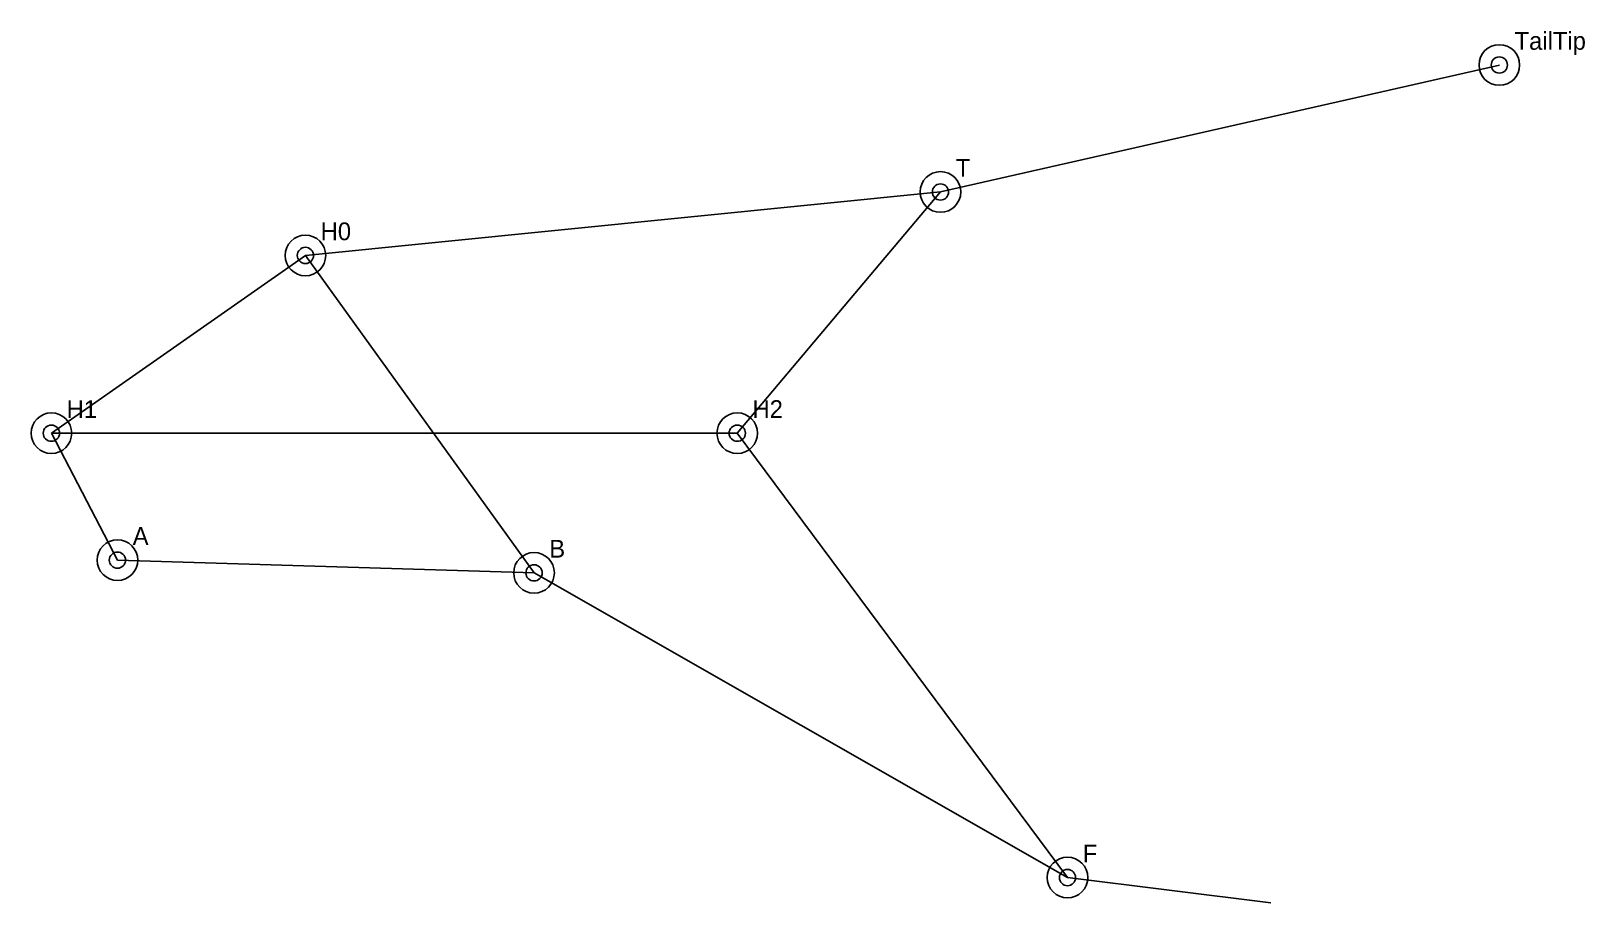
# Model space of a CAD drawing. Extents: x -108 to 504, y -255 to 88.
import ezdxf

# ---------------------------------------------------------------- set-up
doc = ezdxf.new("R2010")
doc.units = 0

msp = doc.modelspace()

# ---------------------------------------------------------------- linework, layer by layer
at = {"layer": 'body_frame'}
for p, q in [((250, 25), (0, 0)), ((170, -70), (250, 25)), ((0, 0), (-100, -70)), ((-100, -70), (170, -70))]:
    msp.add_line(p, q, dxfattribs=at)
at = {"layer": 'foot'}
msp.add_line((300, -245), (380, -255), dxfattribs=at)
at = {"layer": 'holes'}
for centre in [(470, 75), (250, 25), (0, 0), (-100, -70), (170, -70), (-74, -120), (90, -125), (300, -245)]:
    msp.add_circle(centre, 3.2, dxfattribs=at)
at = {"layer": 'joint_outline'}
for centre in [(470, 75), (250, 25), (0, 0), (-100, -70), (170, -70), (-74, -120), (90, -125), (300, -245)]:
    msp.add_circle(centre, 8, dxfattribs=at)
at = {"layer": 'L1_crank'}
msp.add_line((-100, -70), (-74, -120), dxfattribs=at)
at = {"layer": 'L2_coupler'}
msp.add_line((-74, -120), (90, -125), dxfattribs=at)
at = {"layer": 'L3_thigh'}
msp.add_line((0, 0), (90, -125), dxfattribs=at)
at = {"layer": 'L4_shank'}
msp.add_line((90, -125), (300, -245), dxfattribs=at)
at = {"layer": 'L5_rear_rocker'}
msp.add_line((170, -70), (300, -245), dxfattribs=at)
at = {"layer": 'tail'}
msp.add_line((250, 25), (470, 75), dxfattribs=at)

# ---------------------------------------------------------------- texts
at = {"layer": 'TEXT'}
for s, p in [('TailTip', (476, 81)), ('T', (256, 31)), ('H0', (6, 6)), ('H1', (-94, -64)), ('H2', (176, -64)), ('A', (-68, -114)), ('B', (96, -119)), ('F', (306, -239))]:
    msp.add_text(s, height=7, dxfattribs=at).set_placement(p)

doc.saveas('drawing.dxf')
